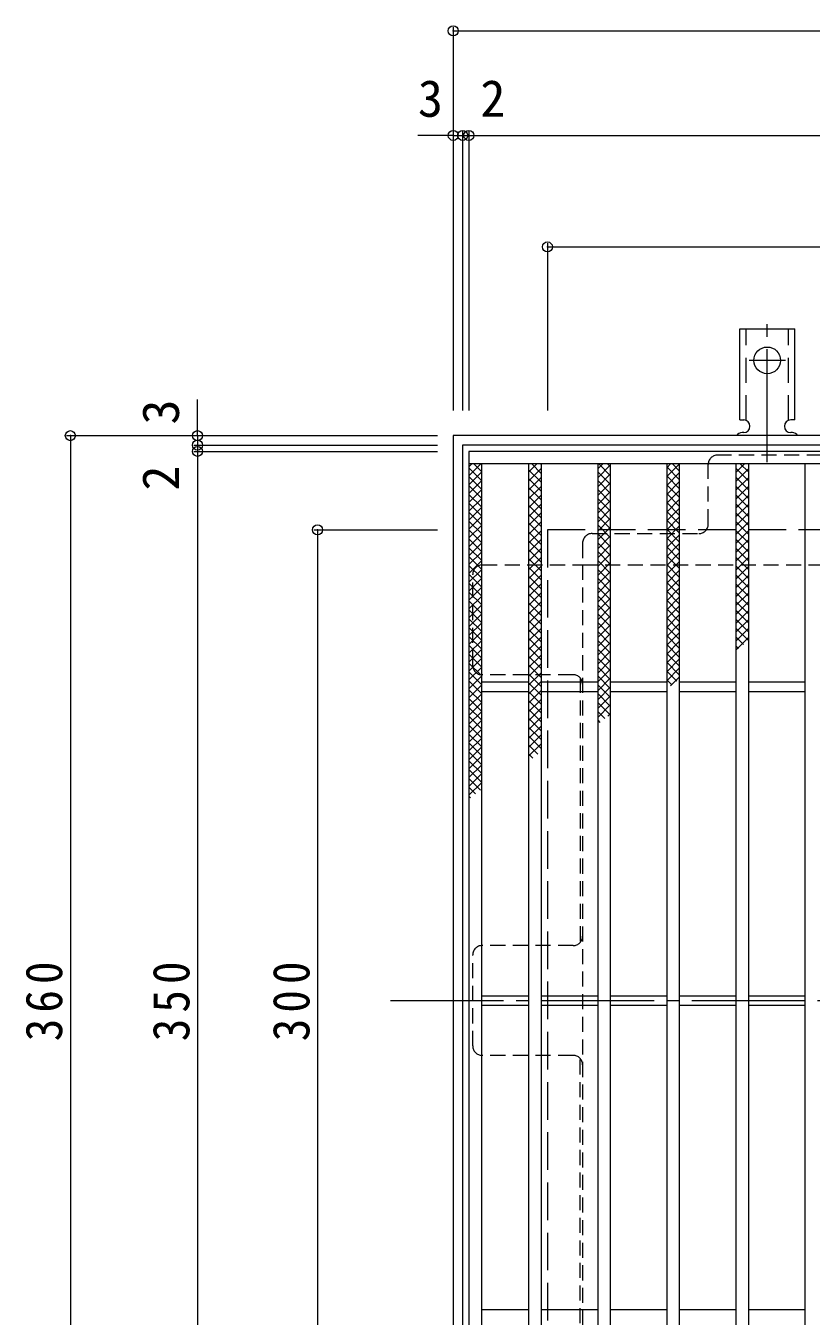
# Model space of a CAD drawing. Units: millimetres at full size, sheet at 1:4. Extents: x -822 to 976, y -780 to 766.
# Drawn here: x -810.8 to -560.7, y 342.5 to 753.8 of the extents above; entities that cross this region are included whole.
import ezdxf
from ezdxf.enums import TextEntityAlignment as Align

# ---------------------------------------------------------------- set-up
doc = ezdxf.new("R2010")
doc.units = ezdxf.units.MM
doc.header["$LTSCALE"] = 4
doc.header["$PDMODE"] = 32
doc.header["$PDSIZE"] = 3.2
for name, pattern in [('CHAIN2', [12, 9, -1, 1, -1]), ('DASHED1', [1.8, 1.2, -0.6]), ('DASHED2', [3, 2, -1]), ('DASHED3', [4, 3, -1])]:
    doc.linetypes.add(name, pattern=pattern)
for name, color, linetype, lineweight in [('A-1', 2, 'DASHED3', 9), ('A-2', 3, 'Continuous', 9), ('A-4', 7, 'Continuous', 9), ('A-7', 2, 'Continuous', 9), ('A-9', 6, 'Continuous', 9), ('A-A', 3, 'Continuous', 9)]:
    doc.layers.add(name, color=color, linetype=linetype, lineweight=lineweight)
doc.styles.add('ＭＳ ゴシック', font='')
doc.styles.get('ＭＳ ゴシック').set_extended_font_data('MS Gothic')

msp = doc.modelspace()

# ---------------------------------------------------------------- linework, layer by layer
at = {"layer": 'A-1'}
for p, q in [((-644.713, 593.162), (-644.713, 293.162)), ((-344.713, 593.162), (-644.713, 593.162))]:
    msp.add_line(p, q, dxfattribs=at)
at = {"layer": 'A-1', "linetype": 'Continuous'}
for points in [[(-674.713, 623.162), (-674.713, 263.162), (-314.713, 263.162), (-314.713, 623.162)], [(-671.713, 620.162), (-671.713, 266.162), (-317.713, 266.162), (-317.713, 620.162)]]:
    msp.add_lwpolyline(points, close=True, dxfattribs=at)
at = {"layer": 'A-2'}
for p, q in [((-669.713, 618.161), (-669.713, 268.162)), ((-319.713, 618.161), (-669.713, 618.161)), ((-319.713, 614.162), (-669.713, 614.162)), ((-665.713, 614.162), (-665.713, 272.162)), ((-650.713, 614.162), (-650.713, 272.162)), ((-646.713, 614.162), (-646.713, 272.162)), ((-628.713, 614.162), (-628.713, 272.162)), ((-624.713, 614.162), (-624.713, 272.162)), ((-606.713, 614.162), (-606.713, 272.162)), ((-602.713, 614.162), (-602.713, 272.162)), ((-584.713, 614.162), (-584.713, 272.162)), ((-580.713, 614.162), (-580.713, 272.162)), ((-562.713, 614.162), (-562.713, 272.162)), ((-665.713, 544.663), (-650.713, 544.663)), ((-646.713, 544.663), (-628.713, 544.663)), ((-624.713, 544.663), (-606.713, 544.663)), ((-602.713, 544.663), (-584.713, 544.663)), ((-580.713, 544.663), (-562.713, 544.663)), ((-665.713, 541.662), (-650.713, 541.662)), ((-646.713, 541.662), (-628.713, 541.662)), ((-624.713, 541.662), (-606.713, 541.662)), ((-602.713, 541.662), (-584.713, 541.662)), ((-580.713, 541.662), (-562.713, 541.662)), ((-665.713, 444.662), (-650.713, 444.662)), ((-646.713, 444.662), (-628.713, 444.662)), ((-624.713, 444.662), (-606.713, 444.662)), ((-602.713, 444.662), (-584.713, 444.662)), ((-580.713, 444.662), (-562.713, 444.662)), ((-665.713, 441.663), (-650.713, 441.663)), ((-646.713, 441.663), (-628.713, 441.663)), ((-624.713, 441.663), (-606.713, 441.663)), ((-602.713, 441.663), (-584.713, 441.663)), ((-580.713, 441.663), (-562.713, 441.663)), ((-665.713, 344.662), (-650.713, 344.662)), ((-646.713, 344.662), (-628.713, 344.662)), ((-624.713, 344.662), (-606.713, 344.662)), ((-602.713, 344.662), (-584.713, 344.662)), ((-580.713, 344.662), (-562.713, 344.662))]:
    msp.add_line(p, q, dxfattribs=at)
at = {"layer": 'A-4'}
for p, q in [((-674.713, 753.379), (-674.713, 631.162)), ((-674.713, 752.179), (-314.713, 752.179)), ((-671.713, 720.059), (-671.713, 631.162)), ((-669.713, 720.059), (-669.713, 631.162)), ((-674.713, 718.859), (-685.967, 718.859)), ((-674.713, 718.859), (-671.713, 718.859)), ((-671.713, 718.859), (-669.713, 718.859)), ((-669.713, 718.859), (-319.713, 718.859)), ((-644.713, 684.515), (-644.713, 631.162)), ((-644.713, 683.315), (-344.713, 683.315)), ((-756.152, 623.162), (-756.152, 634.704)), ((-797.863, 623.162), (-679.713, 623.162)), ((-796.663, 623.162), (-796.663, 263.162)), ((-756.152, 623.162), (-756.152, 620.162)), ((-757.352, 620.162), (-679.713, 620.162)), ((-757.352, 618.161), (-679.713, 618.161)), ((-756.152, 620.162), (-756.152, 618.161)), ((-756.152, 618.161), (-756.152, 268.162)), ((-719.112, 593.162), (-679.713, 593.162)), ((-717.912, 593.162), (-717.912, 293.162))]:
    msp.add_line(p, q, dxfattribs=at)
for p in [(-674.713, 752.179), (-674.713, 718.859), (-671.713, 718.859), (-669.713, 718.859), (-644.713, 683.315), (-796.663, 623.162), (-756.152, 623.162), (-756.152, 620.162), (-756.152, 618.161), (-717.912, 593.162)]:
    msp.add_point(p, dxfattribs=at)
at = {"layer": 'A-7', "linetype": 'DASHED1'}
for p, q in [((-398.914, 616.966), (-590.512, 616.966)), ((-593.512, 594.966), (-593.512, 613.966)), ((-633.513, 588.966), (-633.513, 581.966)), ((-630.513, 591.966), (-596.512, 591.966)), ((-665.516, 581.966), (-633.513, 581.966)), ((-633.513, 581.966), (-355.913, 581.966)), ((-633.513, 581.966), (-633.513, 304.359)), ((-668.516, 549.965), (-668.516, 578.966)), ((-636.513, 546.965), (-665.516, 546.965)), ((-634.313, 546.004), (-634.313, 461.623)), ((-636.513, 460.663), (-665.516, 460.663)), ((-668.516, 428.662), (-668.516, 457.663)), ((-636.513, 425.662), (-665.516, 425.662)), ((-634.313, 340.32), (-634.313, 424.701))]:
    msp.add_line(p, q, dxfattribs=at)
at = {"layer": 'A-7', "linetype": 'CHAIN2'}
msp.add_line((-694.713, 443.162), (-294.713, 443.162), dxfattribs=at)
at = {"layer": 'A-7', "linetype": 'DASHED1'}
for centre, start, end in [((-590.512, 613.966), 90, 180), ((-596.512, 594.966), 270, 0), ((-630.513, 588.966), 90, 180), ((-665.516, 578.966), 90, 180), ((-665.516, 549.965), 180, 270), ((-636.513, 543.965), 0, 90), ((-665.516, 457.663), 90, 180), ((-636.513, 463.663), 270, 0), ((-665.516, 428.662), 180, 270), ((-636.513, 422.662), 0, 90)]:
    msp.add_arc(centre, 3, start, end, dxfattribs=at)
at = {"layer": 'A-9'}
for p, q in [((-669.713, 610.372), (-665.923, 614.163)), ((-669.713, 613.2), (-668.751, 614.163)), ((-669.713, 612.923), (-665.713, 608.923)), ((-668.123, 614.163), (-665.713, 611.752)), ((-650.713, 611.486), (-648.037, 614.163)), ((-649.725, 614.163), (-646.713, 611.151)), ((-646.897, 614.163), (-646.713, 613.98)), ((-628.713, 612.555), (-627.104, 614.163)), ((-628.713, 609.726), (-624.713, 613.726)), ((-628.373, 614.163), (-624.713, 610.503)), ((-625.544, 614.163), (-624.713, 613.332)), ((-606.713, 612.946), (-605.496, 614.163)), ((-606.713, 610.117), (-602.713, 614.117)), ((-606.713, 613.178), (-602.713, 609.179)), ((-604.868, 614.163), (-602.713, 612.007)), ((-584.713, 611.413), (-581.963, 614.163)), ((-584.713, 612.759), (-580.713, 608.758)), ((-583.289, 614.163), (-580.713, 611.587)), ((-669.713, 607.544), (-665.713, 611.543)), ((-669.713, 610.095), (-665.713, 606.094)), ((-669.713, 604.715), (-665.713, 608.715)), ((-650.713, 608.658), (-646.713, 612.659)), ((-650.713, 612.323), (-646.713, 608.322)), ((-650.713, 605.83), (-646.713, 609.83)), ((-650.713, 609.494), (-646.713, 605.494)), ((-628.713, 611.675), (-624.713, 607.674)), ((-628.713, 606.897), (-624.713, 610.898)), ((-628.713, 608.846), (-624.713, 604.846)), ((-606.713, 607.289), (-602.713, 611.289)), ((-606.713, 610.35), (-602.713, 606.35)), ((-584.713, 608.585), (-580.713, 612.584)), ((-584.713, 609.93), (-580.713, 605.93)), ((-584.713, 605.756), (-580.713, 609.756)), ((-669.713, 607.267), (-665.713, 603.266)), ((-669.713, 601.887), (-665.713, 605.886)), ((-650.713, 603.002), (-646.713, 607.001)), ((-650.713, 606.666), (-646.713, 602.666)), ((-628.713, 604.069), (-624.713, 608.069)), ((-628.713, 606.017), (-624.713, 602.018)), ((-628.713, 601.241), (-624.713, 605.241)), ((-606.713, 604.461), (-602.713, 608.461)), ((-606.713, 607.522), (-602.713, 603.522)), ((-606.713, 601.633), (-602.713, 605.632)), ((-606.713, 604.694), (-602.713, 600.693)), ((-584.713, 607.102), (-580.713, 603.102)), ((-584.713, 602.928), (-580.713, 606.928)), ((-669.713, 604.438), (-665.713, 600.438)), ((-669.713, 599.058), (-665.713, 603.058)), ((-669.713, 601.609), (-665.713, 597.609)), ((-650.713, 600.173), (-646.713, 604.173)), ((-650.713, 603.837), (-646.713, 599.837)), ((-650.713, 597.345), (-646.713, 601.345)), ((-650.713, 601.009), (-646.713, 597.009)), ((-628.713, 603.189), (-624.713, 599.189)), ((-628.713, 598.413), (-624.713, 602.412)), ((-606.713, 598.804), (-602.713, 602.804)), ((-606.713, 601.865), (-602.713, 597.865)), ((-584.713, 604.273), (-580.713, 600.273)), ((-584.713, 600.1), (-580.713, 604.1)), ((-584.713, 601.445), (-580.713, 597.445)), ((-584.713, 597.271), (-580.713, 601.271)), ((-669.713, 596.23), (-665.713, 600.23)), ((-669.713, 598.781), (-665.713, 594.781)), ((-669.713, 593.401), (-665.713, 597.401)), ((-650.713, 594.516), (-646.713, 598.516)), ((-650.713, 598.18), (-646.713, 594.18)), ((-628.713, 600.361), (-624.713, 596.361)), ((-628.713, 595.584), (-624.713, 599.584)), ((-628.713, 597.532), (-624.713, 593.533)), ((-628.713, 592.756), (-624.713, 596.756)), ((-606.713, 595.975), (-602.713, 599.976)), ((-606.713, 599.036), (-602.713, 595.037)), ((-606.713, 593.147), (-602.713, 597.147)), ((-584.713, 598.616), (-580.713, 594.617)), ((-584.713, 594.442), (-580.713, 598.443)), ((-669.713, 595.953), (-665.713, 591.953)), ((-669.713, 590.573), (-665.713, 594.573)), ((-669.713, 593.124), (-665.713, 589.124)), ((-650.713, 591.688), (-646.713, 595.688)), ((-650.713, 595.352), (-646.713, 591.352)), ((-650.713, 588.859), (-646.713, 592.86)), ((-650.713, 592.523), (-646.713, 588.523)), ((-628.713, 594.704), (-624.713, 590.704)), ((-628.713, 589.927), (-624.713, 593.927)), ((-606.713, 596.208), (-602.713, 592.208)), ((-606.713, 590.319), (-602.713, 594.318)), ((-606.713, 593.38), (-602.713, 589.38)), ((-584.713, 595.788), (-580.713, 591.788)), ((-584.713, 591.614), (-580.713, 595.614)), ((-584.713, 592.96), (-580.713, 588.959)), ((-584.713, 588.786), (-580.713, 592.785)), ((-669.713, 587.744), (-665.713, 591.745)), ((-669.713, 590.296), (-665.713, 586.296)), ((-669.713, 584.916), (-665.713, 588.916)), ((-650.713, 586.031), (-646.713, 590.031)), ((-650.713, 589.695), (-646.713, 585.695)), ((-628.713, 591.876), (-624.713, 587.875)), ((-628.713, 587.099), (-624.713, 591.099)), ((-628.713, 589.047), (-624.713, 585.047)), ((-628.713, 584.27), (-624.713, 588.27)), ((-606.713, 587.49), (-602.713, 591.49)), ((-606.713, 590.551), (-602.713, 586.552)), ((-606.713, 584.662), (-602.713, 588.662)), ((-584.713, 590.131), (-580.713, 586.131)), ((-584.713, 585.957), (-580.713, 589.957)), ((-669.713, 587.468), (-665.713, 583.467)), ((-669.713, 582.088), (-665.713, 586.087)), ((-669.713, 584.639), (-665.713, 580.639)), ((-650.713, 583.203), (-646.713, 587.203)), ((-650.713, 586.867), (-646.713, 582.867)), ((-650.713, 580.374), (-646.713, 584.374)), ((-650.713, 584.038), (-646.713, 580.038)), ((-628.713, 586.219), (-624.713, 582.219)), ((-628.713, 581.442), (-624.713, 585.442)), ((-606.713, 587.723), (-602.713, 583.723)), ((-606.713, 581.834), (-602.713, 585.833)), ((-606.713, 584.895), (-602.713, 580.894)), ((-584.713, 587.303), (-580.713, 583.303)), ((-584.713, 583.129), (-580.713, 587.129)), ((-584.713, 584.474), (-580.713, 580.474)), ((-584.713, 580.301), (-580.713, 584.301)), ((-669.713, 579.259), (-665.713, 583.259)), ((-669.713, 581.81), (-665.713, 577.81)), ((-669.713, 576.431), (-665.713, 580.431)), ((-650.713, 577.546), (-646.713, 581.546)), ((-650.713, 581.21), (-646.713, 577.21)), ((-628.713, 583.39), (-624.713, 579.39)), ((-628.713, 578.614), (-624.713, 582.614)), ((-628.713, 580.562), (-624.713, 576.562)), ((-606.713, 579.005), (-602.713, 583.005)), ((-606.713, 582.066), (-602.713, 578.066)), ((-606.713, 576.176), (-602.713, 580.177)), ((-584.713, 581.646), (-580.713, 577.646)), ((-584.713, 577.472), (-580.713, 581.472)), ((-669.713, 578.982), (-665.713, 574.982)), ((-669.713, 573.602), (-665.713, 577.602)), ((-669.713, 576.154), (-665.713, 572.154)), ((-650.713, 574.717), (-646.713, 578.717)), ((-650.713, 578.381), (-646.713, 574.382)), ((-650.713, 571.889), (-646.713, 575.889)), ((-628.713, 575.785), (-624.713, 579.785)), ((-628.713, 577.734), (-624.713, 573.734)), ((-628.713, 572.957), (-624.713, 576.957)), ((-606.713, 579.237), (-602.713, 575.237)), ((-606.713, 573.348), (-602.713, 577.348)), ((-606.713, 576.409), (-602.713, 572.409)), ((-584.713, 578.817), (-580.713, 574.818)), ((-584.713, 574.643), (-580.713, 578.644)), ((-584.713, 575.989), (-580.713, 571.989)), ((-584.713, 571.815), (-580.713, 575.815)), ((-669.713, 570.774), (-665.713, 574.774)), ((-669.713, 573.325), (-665.713, 569.326)), ((-669.713, 567.945), (-665.713, 571.946)), ((-650.713, 575.553), (-646.713, 571.553)), ((-650.713, 569.06), (-646.713, 573.06)), ((-650.713, 572.725), (-646.713, 568.725)), ((-628.713, 574.905), (-624.713, 570.905)), ((-628.713, 570.128), (-624.713, 574.128)), ((-628.713, 572.077), (-624.713, 568.076)), ((-606.713, 570.52), (-602.713, 574.52)), ((-606.713, 573.581), (-602.713, 569.581)), ((-606.713, 567.691), (-602.713, 571.691)), ((-584.713, 573.161), (-580.713, 569.161)), ((-584.713, 568.987), (-580.713, 572.987)), ((-669.713, 570.497), (-665.713, 566.497)), ((-669.713, 565.117), (-665.713, 569.117)), ((-669.713, 567.669), (-665.713, 563.668)), ((-650.713, 566.232), (-646.713, 570.232)), ((-650.713, 569.896), (-646.713, 565.896)), ((-628.713, 567.3), (-624.713, 571.3)), ((-628.713, 569.248), (-624.713, 565.248)), ((-628.713, 564.471), (-624.713, 568.471)), ((-606.713, 570.752), (-602.713, 566.753)), ((-606.713, 564.863), (-602.713, 568.863)), ((-606.713, 567.924), (-602.713, 563.924)), ((-584.713, 570.332), (-580.713, 566.332)), ((-584.713, 566.158), (-580.713, 570.158)), ((-584.713, 567.504), (-580.713, 563.504)), ((-669.713, 562.289), (-665.713, 566.288)), ((-669.713, 564.84), (-665.713, 560.84)), ((-669.713, 559.46), (-665.713, 563.46)), ((-650.713, 563.404), (-646.713, 567.404)), ((-650.713, 567.068), (-646.713, 563.068)), ((-650.713, 560.575), (-646.713, 564.575)), ((-650.713, 564.24), (-646.713, 560.239)), ((-628.713, 566.42), (-624.713, 562.42)), ((-628.713, 561.643), (-624.713, 565.643)), ((-628.713, 563.591), (-624.713, 559.591)), ((-606.713, 562.035), (-602.713, 566.034)), ((-606.713, 565.096), (-602.713, 561.095)), ((-584.713, 563.33), (-580.713, 567.33)), ((-584.713, 564.676), (-580.713, 560.675)), ((-584.713, 560.502), (-580.713, 564.501)), ((-669.713, 562.011), (-665.713, 558.012)), ((-669.713, 556.632), (-665.713, 560.632)), ((-650.713, 557.747), (-646.713, 561.747)), ((-650.713, 561.411), (-646.713, 557.411)), ((-628.713, 558.814), (-624.713, 562.815)), ((-628.713, 560.763), (-624.713, 556.763)), ((-628.713, 555.986), (-624.713, 559.986)), ((-606.713, 559.206), (-602.713, 563.206)), ((-606.713, 562.267), (-602.713, 558.267)), ((-606.713, 556.377), (-602.713, 560.378)), ((-606.713, 559.438), (-602.713, 555.439)), ((-584.713, 561.847), (-580.713, 557.847)), ((-584.713, 557.673), (-580.713, 561.673)), ((-669.713, 559.183), (-665.713, 555.183)), ((-669.713, 553.803), (-665.713, 557.803)), ((-669.713, 556.355), (-665.713, 552.355)), ((-650.713, 554.918), (-646.713, 558.918)), ((-650.713, 558.582), (-646.713, 554.583)), ((-650.713, 552.09), (-646.713, 556.09)), ((-650.713, 555.754), (-646.713, 551.754)), ((-628.713, 557.934), (-624.713, 553.935)), ((-628.713, 553.158), (-624.713, 557.157)), ((-606.713, 553.549), (-602.713, 557.549)), ((-606.713, 556.61), (-602.713, 552.61)), ((-584.713, 559.018), (-582.256, 556.563)), ((-584.713, 554.844), (-580.713, 558.845)), ((-584.713, 556.19), (-583.845, 555.322)), ((-669.713, 550.975), (-665.713, 554.975)), ((-669.713, 553.526), (-665.713, 549.527)), ((-669.713, 548.146), (-665.713, 552.147)), ((-650.713, 549.262), (-646.713, 553.261)), ((-650.713, 552.926), (-646.713, 548.926)), ((-628.713, 555.106), (-624.713, 551.106)), ((-628.713, 550.329), (-624.713, 554.329)), ((-628.713, 552.278), (-624.713, 548.278)), ((-628.713, 547.501), (-624.713, 551.501)), ((-606.713, 550.721), (-602.713, 554.721)), ((-606.713, 553.782), (-602.713, 549.782)), ((-606.713, 547.892), (-602.713, 551.892)), ((-669.713, 550.698), (-665.713, 546.698)), ((-669.713, 545.318), (-665.713, 549.318)), ((-669.713, 547.87), (-665.713, 543.869)), ((-650.713, 546.433), (-646.713, 550.433)), ((-650.713, 550.097), (-646.713, 546.097)), ((-650.713, 543.605), (-646.713, 547.605)), ((-650.713, 547.269), (-646.713, 543.269)), ((-628.713, 549.449), (-624.713, 545.449)), ((-628.713, 544.673), (-624.713, 548.672)), ((-606.713, 550.953), (-602.713, 546.954)), ((-606.713, 545.064), (-602.713, 549.064)), ((-606.713, 548.125), (-603.551, 544.963)), ((-669.713, 542.49), (-665.713, 546.489)), ((-669.713, 545.041), (-665.713, 541.041)), ((-669.713, 539.661), (-665.713, 543.661)), ((-650.713, 540.776), (-646.713, 544.777)), ((-650.713, 544.441), (-646.713, 540.44)), ((-628.713, 546.621), (-624.713, 542.621)), ((-628.713, 541.844), (-624.713, 545.844)), ((-628.713, 543.793), (-624.713, 539.792)), ((-628.713, 539.015), (-624.713, 543.016)), ((-606.713, 545.297), (-605.139, 543.723)), ((-605.53, 543.418), (-602.713, 546.235)), ((-669.713, 542.212), (-665.713, 538.213)), ((-669.713, 536.833), (-665.713, 540.833)), ((-669.713, 539.384), (-665.713, 535.384)), ((-650.713, 537.948), (-646.713, 541.948)), ((-650.713, 541.612), (-646.713, 537.612)), ((-650.713, 535.119), (-646.713, 539.119)), ((-650.713, 538.783), (-646.713, 534.784)), ((-628.713, 540.964), (-624.713, 536.964)), ((-628.713, 536.187), (-624.713, 540.187)), ((-669.713, 534.005), (-665.713, 538.004)), ((-669.713, 536.556), (-665.713, 532.556)), ((-669.713, 531.176), (-665.713, 535.176)), ((-650.713, 532.291), (-646.713, 536.291)), ((-650.713, 535.955), (-646.713, 531.955)), ((-628.713, 538.135), (-624.845, 534.269)), ((-628.713, 533.359), (-624.713, 537.358)), ((-628.713, 535.307), (-626.434, 533.028)), ((-669.713, 533.727), (-665.713, 529.728)), ((-669.713, 528.347), (-665.713, 532.348)), ((-669.713, 530.899), (-665.713, 526.899)), ((-650.713, 529.463), (-646.713, 533.463)), ((-650.713, 533.127), (-646.713, 529.127)), ((-650.713, 526.634), (-646.713, 530.634)), ((-628.713, 532.479), (-628.022, 531.788)), ((-625.435, 533.808), (-624.713, 534.53)), ((-669.713, 525.519), (-665.713, 529.519)), ((-669.713, 528.071), (-665.713, 524.07)), ((-669.713, 522.691), (-665.713, 526.69)), ((-650.713, 530.298), (-646.713, 526.299)), ((-650.713, 523.806), (-646.713, 527.806)), ((-650.713, 527.47), (-646.713, 523.47)), ((-669.713, 525.242), (-665.713, 521.242)), ((-669.713, 519.862), (-665.713, 523.862)), ((-669.713, 522.414), (-665.713, 518.414)), ((-650.713, 520.977), (-646.713, 524.978)), ((-650.713, 524.642), (-647.729, 521.657)), ((-669.713, 517.034), (-665.713, 521.034)), ((-669.713, 519.585), (-665.713, 515.585)), ((-669.713, 514.206), (-665.713, 518.206)), ((-650.713, 521.813), (-649.317, 520.417)), ((-669.713, 516.757), (-665.713, 512.757)), ((-669.713, 511.377), (-665.713, 515.377)), ((-669.713, 513.928), (-666.023, 510.238)), ((-669.713, 508.548), (-665.713, 512.549)), ((-669.713, 511.1), (-667.611, 508.998)), ((-669.713, 508.272), (-669.199, 507.758))]:
    msp.add_line(p, q, dxfattribs=at)
at = {"layer": 'A-A', "color": 7, "linetype": 'CHAIN2'}
for p, q in [((-574.713, 614.694), (-574.713, 662.095)), ((-568.937, 647.162), (-580.489, 647.162))]:
    msp.add_line(p, q, dxfattribs=at)
at = {"layer": 'A-A'}
for p, q in [((-583.463, 628.162), (-583.463, 657.162)), ((-583.463, 657.162), (-565.963, 657.162)), ((-565.963, 628.162), (-565.963, 657.162)), ((-583.463, 628.162), (-582.213, 628.162)), ((-565.963, 628.162), (-567.213, 628.162)), ((-582.208, 624.162), (-582.721, 624.162)), ((-566.713, 624.162), (-567.213, 624.162))]:
    msp.add_line(p, q, dxfattribs=at)
at = {"layer": 'A-A', "linetype": 'DASHED2'}
for p, q in [((-581.463, 628.017), (-581.463, 657.162)), ((-567.963, 628.017), (-567.963, 657.162))]:
    msp.add_line(p, q, dxfattribs=at)
at = {"layer": 'A-A'}
msp.add_circle((-574.713, 647.162), 4.25, dxfattribs=at)
for centre, start, end in [((-582.213, 626.162), 270.13329, 90), ((-567.213, 626.162), 90, 270), ((-582.713, 622.162), 90.24162, 150.00072), ((-566.713, 622.162), 29.99951, 89.72403)]:
    msp.add_arc(centre, 2, start, end, dxfattribs=at)

# ---------------------------------------------------------------- texts
at = {"layer": 'A-4', "color": 2, "style": 'ＭＳ ゴシック'}
for s, p in [('3', (-685.967, 721.259)), ('2', (-666.075, 721.259))]:
    msp.add_text(s, height=11.73, dxfattribs=at).set_placement(p, align=Align.BOTTOM_LEFT)
for s, p in [('3', (-758.552, 626.704)), ('2', (-758.552, 605.678))]:
    msp.add_text(s, height=11.73, rotation=90, dxfattribs=at).set_placement(p, align=Align.BOTTOM_LEFT)
at = {"layer": 'A-4', "color": 2, "char_height": 11.73, "attachment_point": 7, "rotation": 90, "style": 'ＭＳ ゴシック'}
for s, insert in [('\\T1.27;\\W0.9;360', (-799.063, 430.162)), ('\\T1.27;\\W0.9;350', (-758.552, 430.162)), ('\\T1.27;\\W0.9;300', (-720.312, 430.162))]:
    msp.add_mtext(s, dxfattribs=dict(at, insert=insert))

doc.saveas('drawing.dxf')
